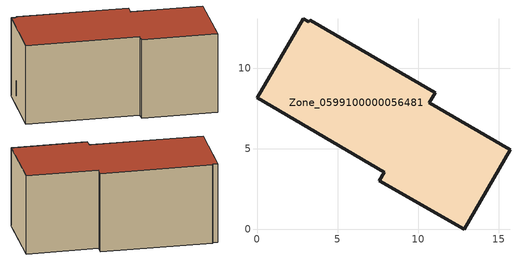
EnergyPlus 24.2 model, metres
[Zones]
Zone_0599100000056481
 floor ground (C_G): 15.69,4.95 12.86,0 7.58,3.02 7.89,3.56 0,8.16 2.86,13.09 3.2,12.87 3.31,12.99 11.04,8.49 10.67,7.85 z3.3
 wall outside (C_F): 12.86,0 15.69,4.95 10.67,7.85 11.04,8.49 3.31,12.99 3.2,12.87 2.86,13.09 0,8.16 7.89,3.56 7.58,3.02 12.86,0 z3.3:9.96
 roof outside (C_R): 3.2,12.87 2.86,13.09 0,8.16 7.89,3.56 7.58,3.02 12.86,0 15.69,4.95 10.67,7.85 11.04,8.49 3.31,12.99 z9.96
[BUILDING]
Pand.0599100000056481: North Axis=0; Terrain=City; Loads Convergence Tolerance Value=0.04; Temperature Convergence Tolerance Value=0.4; Solar Distribution=FullExterior; Maximum Number of Warmup Days=25; Minimum Number of Warmup Days=1
[Site:Location]
Rotterdam.The.Hague.AP_ZH_NLD Design_Conditions: Latitude=51.96; Longitude=4.45; Time Zone=1; Elevation=-4.5
[SITE:GROUNDTEMPERATURE:BUILDINGSURFACE]
18, 18, 18, 18, 18, 18, 18, 18, 18, 18, 18, 18
[MATERIAL] Thermal Absorptance=0.9; Solar Absorptance=0.7; Visible Absorptance=0.7
Name | Roughness | Thickness | Conductivity | Density | Specific Heat
G.D.1965 | MediumSmooth | 0.15 | 1 | 540 | 1210
F.D.1965 | Rough | 0.3 | 0.857143 | 1920 | 840
R.D.1965 | MediumRough | 0.2 | 0.08 | 1500 | 1000
[CONSTRUCTION]
C_G: G.D.1965
C_F: F.D.1965
C_R: R.D.1965
[ZONE]
Zone_0599100000056481: Type=1; Multiplier=1; Ceiling Height=Autocalculate; Volume=Autocalculate; Floor Area=autocalculate; Part of Total Floor Area=Yes
[ZONEINFILTRATION:DESIGNFLOWRATE]
Infil_Zone_0599100000056481: Zone or ZoneList or Space or SpaceList=Zone_0599100000056481; Schedule=AlwaysOn; Design Flow Rate Calculation Method=Flow/Area; Flow Rate per Floor Area=0.0042; Constant Term Coefficient=1; Temperature Term Coefficient=0; Velocity Term Coefficient=0; Velocity Squared Term Coefficient=0
[HVACTEMPLATE:ZONE:IDEALLOADSAIRSYSTEM]
Zone_0599100000056481: Maximum Heating Supply Air Temperature=50; Minimum Cooling Supply Air Temperature=13; Maximum Heating Supply Air Humidity Ratio=0.0156; Minimum Cooling Supply Air Humidity Ratio=0.0077; Heating Limit=NoLimit; Cooling Limit=NoLimit; Dehumidification Control Type=ConstantSensibleHeatRatio; Cooling Sensible Heat Ratio=0.7; Dehumidification Setpoint=60; Humidification Control Type=None; Humidification Setpoint=30; Outdoor Air Method=None; Outdoor Air Flow Rate per Person=0.00944; Outdoor Air Flow Rate per Zone Floor Area=0; Outdoor Air Flow Rate per Zone=0; Demand Controlled Ventilation Type=None; Outdoor Air Economizer Type=NoEconomizer; Heat Recovery Type=None; Sensible Heat Recovery Effectiveness=0.7; Latent Heat Recovery Effectiveness=0.65
[ZONECONTROL:THERMOSTAT]
ThermostatControl_Zone_0599100000056481: Zone or ZoneList=Zone_0599100000056481; Control Type Schedule=DualSetpointControlType; Control 1=Thermostat_Zone_0599100000056481; Temperature Difference Between Cutout And Setpoint=0
[THERMOSTATSETPOINT:DUALSETPOINT]
Thermostat_Zone_0599100000056481: Heating Setpoint Temperature Schedule=HeatingSetpoint_Zone_0599100000056481; Cooling Setpoint Temperature Schedule=CoolingSetpoint_Zone_0599100000056481
[SCHEDULE:COMPACT]
HeatingSetpoint_Zone_0599100000056481: Through: 12/31, For: AllDays, Until: 24:00, 21
CoolingSetpoint_Zone_0599100000056481: Through: 12/31, For: AllDays, Until: 24:00, 24
DualSetpointControlType: Through: 12/31, For: AllDays, Until: 24:00, 4
AlwaysOn: Through: 12/31, For: AllDays, Until: 24:00, 1
